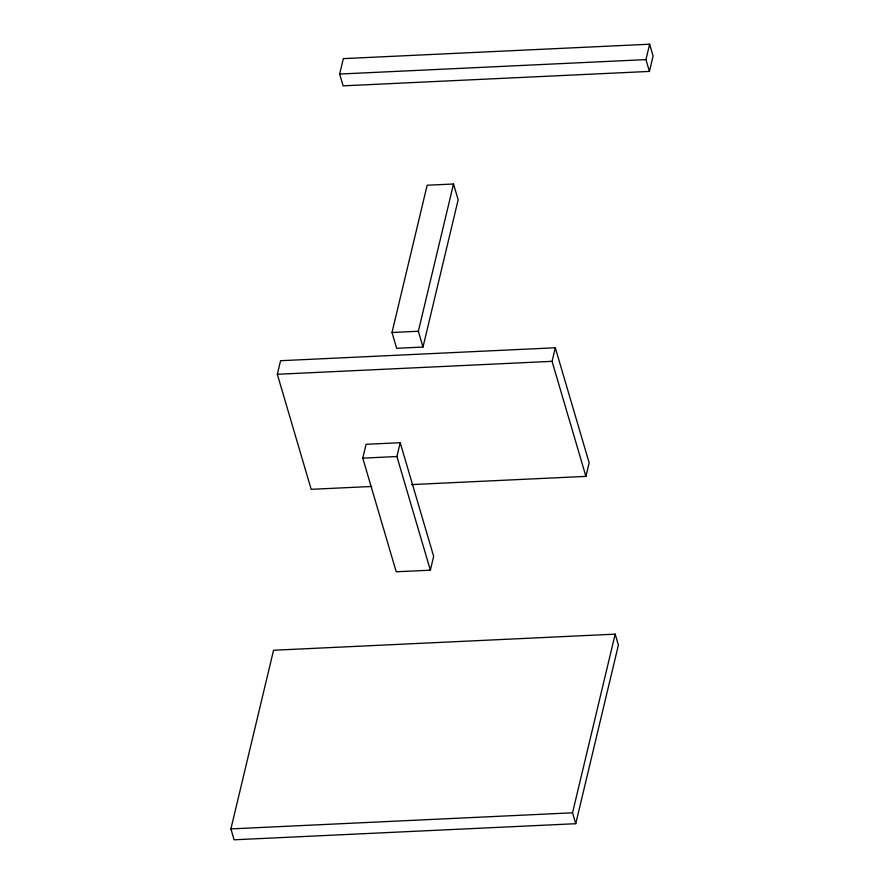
<?xml version="1.0" encoding="UTF-8"?>
<svg xmlns="http://www.w3.org/2000/svg" width="884" height="884" viewBox="0 0 884 884"><rect width="100%" height="100%" fill="white"/><g stroke="black" fill="none" stroke-linecap="round" stroke-linejoin="round"><path stroke-width="1.33" d="M339.666 74.046L343.346 58.631L649.63 44.2L653.099 56.001L649.42 71.416L343.136 85.847L339.666 74.046L645.95 59.615L649.63 44.2M371.623 486.476L311.179 489.327L277.322 374.286L280.56 360.716L555.296 347.766L589.153 462.807L585.915 476.377L411.458 484.598M230.901 828.905L273.554 650.248L615.187 634.148L618.402 645.044L575.738 823.7L234.105 839.8L230.901 828.905L572.534 812.805L615.187 634.148M391.999 332.494L427.16 185.231L453.514 183.994L458.166 199.806L423.005 347.058L396.662 348.307L391.999 332.494L418.353 331.246L453.514 183.994M362.772 458.133L366.075 444.309L400.209 442.696L433.657 556.345L430.353 570.18L396.22 571.782L362.772 458.133L396.905 456.531L400.209 442.696M585.915 476.377L552.058 361.335L555.296 347.766M277.322 374.286L552.058 361.335M645.95 59.615L649.42 71.416M572.534 812.805L575.738 823.7M418.353 331.246L423.005 347.058M396.905 456.531L430.353 570.18"/></g></svg>
